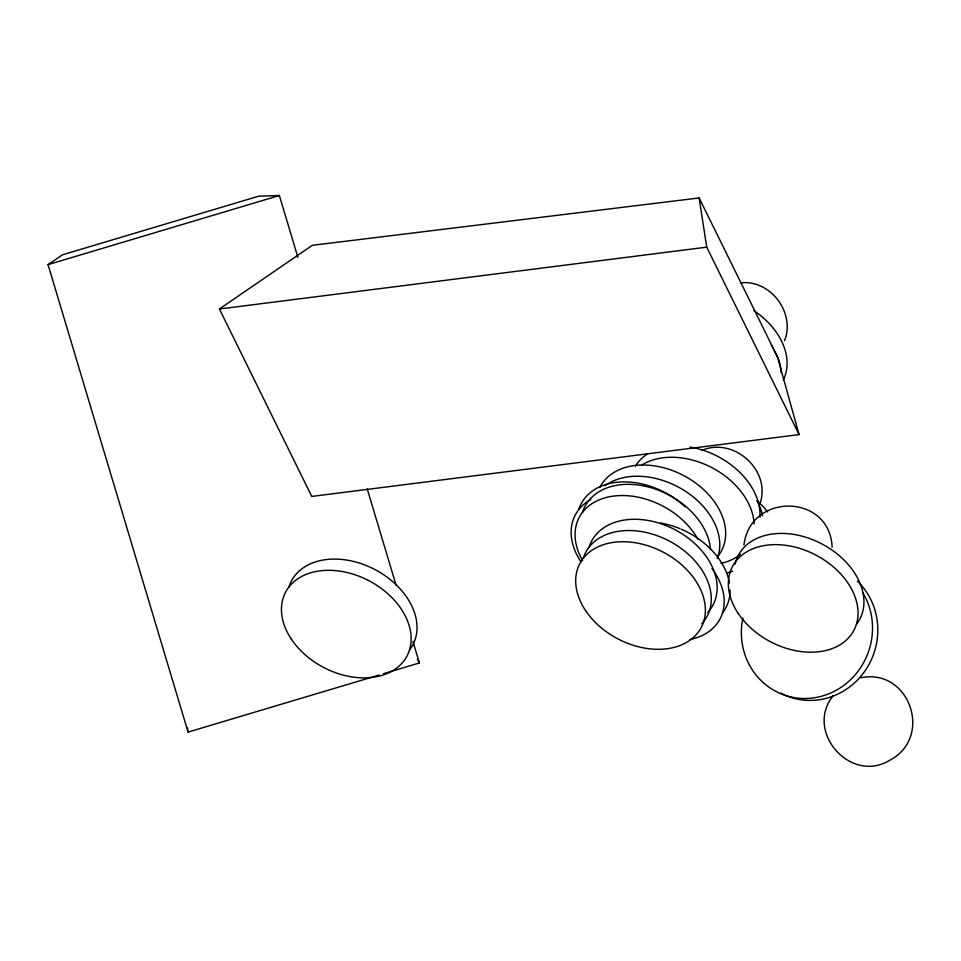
<?xml version="1.0" encoding="UTF-8"?>
<svg xmlns="http://www.w3.org/2000/svg" width="961" height="961" viewBox="0 0 961 961"><rect width="100%" height="100%" fill="white"/><g stroke="black" fill="none" stroke-linecap="round" stroke-linejoin="round"><path stroke-width="1.44" d="M743.934 545.103C750.085 492.188 830.04 493.305 832.118 547.277M784.512 340.711C795.696 313.274 770.59 279.411 740.835 282.87M759.719 504.441C772.176 471.166 734.108 436.342 701.662 450.469M833.379 695.452C803.925 731.309 850.761 784.596 890.102 760.055C933.299 737.231 909.731 667.931 860.996 677.709M219.408 308.998L312.349 245.307L699.14 197.954L777.473 356.915L799.084 434.588L311.772 496.441L219.408 308.998L706.719 247.157L799.084 434.588M379.151 675.006L188.08 732.102L48.05 264.623L62.465 254.809L258.617 196.2L279.363 195.503L297.886 257.356M48.05 264.623L279.363 195.503M383.463 673.721L419.38 662.982L412.918 641.407M417.338 659.03L419.38 662.982M771.335 344.855L778.362 358.729A68.591 48.927 27.7 0 1 781.173 372.688M367.246 488.933L396.112 585.309M699.14 197.954L706.719 247.157M187.467 727.657L188.08 732.102M583.231 558.389A68.591 48.927 27.7 0 1 670.85 541.884A68.591 48.927 27.7 0 1 701.854 623.701M589.117 547.169A68.591 48.927 27.7 0 1 676.736 530.664A68.591 48.927 27.7 0 1 707.74 612.481M711.969 568.612A68.591 48.927 27.7 0 1 689.758 639.545M660.123 522.988A68.591 48.927 27.7 0 1 679.787 528.598M681.145 529.163A68.591 48.927 27.7 0 1 729.459 583.039M730.096 590.054A68.591 48.927 27.7 0 1 722.516 612.962M582.63 560.635A68.591 48.927 27.7 0 1 610.187 496.609A68.591 48.927 27.7 0 1 697.902 539.277M582.606 512.201A68.591 48.927 27.7 0 1 651.138 487.744A68.591 48.927 27.7 0 1 710.539 549.572M581.009 561.909A68.591 48.927 27.7 0 1 590.883 499.504M578.678 509.762A68.591 48.927 27.7 0 1 685.037 506.807M604.998 485.713A68.591 48.927 27.7 0 1 685.337 491.191A68.591 48.927 27.7 0 1 717.182 558.617M599.736 487.611A68.591 48.927 27.7 0 1 686.983 477.377A68.591 48.927 27.7 0 1 718.107 556.023M740.402 554.437A68.591 48.927 27.7 0 1 721.038 563.338M641.816 465.028A68.591 48.927 27.7 0 1 711.945 467.683A68.591 48.927 27.7 0 1 754.085 523.853M635.461 466.109A68.591 48.927 27.7 0 1 647.714 453.808M690.058 447.069A68.591 48.927 27.7 0 1 759.935 517.126M288.985 586.967A68.591 48.927 27.7 0 1 374.85 569.513A68.591 48.927 27.7 0 1 409.458 650.092M757.316 501.342A68.591 48.927 27.7 0 1 762.602 516.009M732.702 571.134A68.591 48.927 27.7 0 1 727.153 572.984M756.92 500.573A68.591 48.927 27.7 0 1 767.683 511.925M735.165 564.071A68.591 48.927 27.7 0 1 819.997 542.941A68.591 48.927 27.7 0 1 856.383 624.422M862.822 592.709A68.591 65.168 -70 0 1 817.943 697.109A68.591 65.168 -70 0 1 742.841 618.055M857.344 581.177A68.591 65.168 -70 0 1 865.32 670.418A68.591 65.168 -70 0 1 780.993 693.217M753.892 310.631A68.591 48.927 27.7 0 1 783.335 379.847M585.561 610.535A68.591 48.927 27.7 0 0 697.818 632.734A68.591 48.927 27.7 0 0 638.236 543.277A68.591 48.927 27.7 0 0 585.561 610.535M291.315 639.101A68.591 48.927 27.7 0 0 403.572 661.312A68.591 48.927 27.7 0 0 343.978 571.855A68.591 48.927 27.7 0 0 291.315 639.101M738.228 613.442A68.591 48.927 27.7 0 0 850.485 635.641A68.591 48.927 27.7 0 0 790.903 546.184A68.591 48.927 27.7 0 0 738.228 613.442"/></g></svg>
